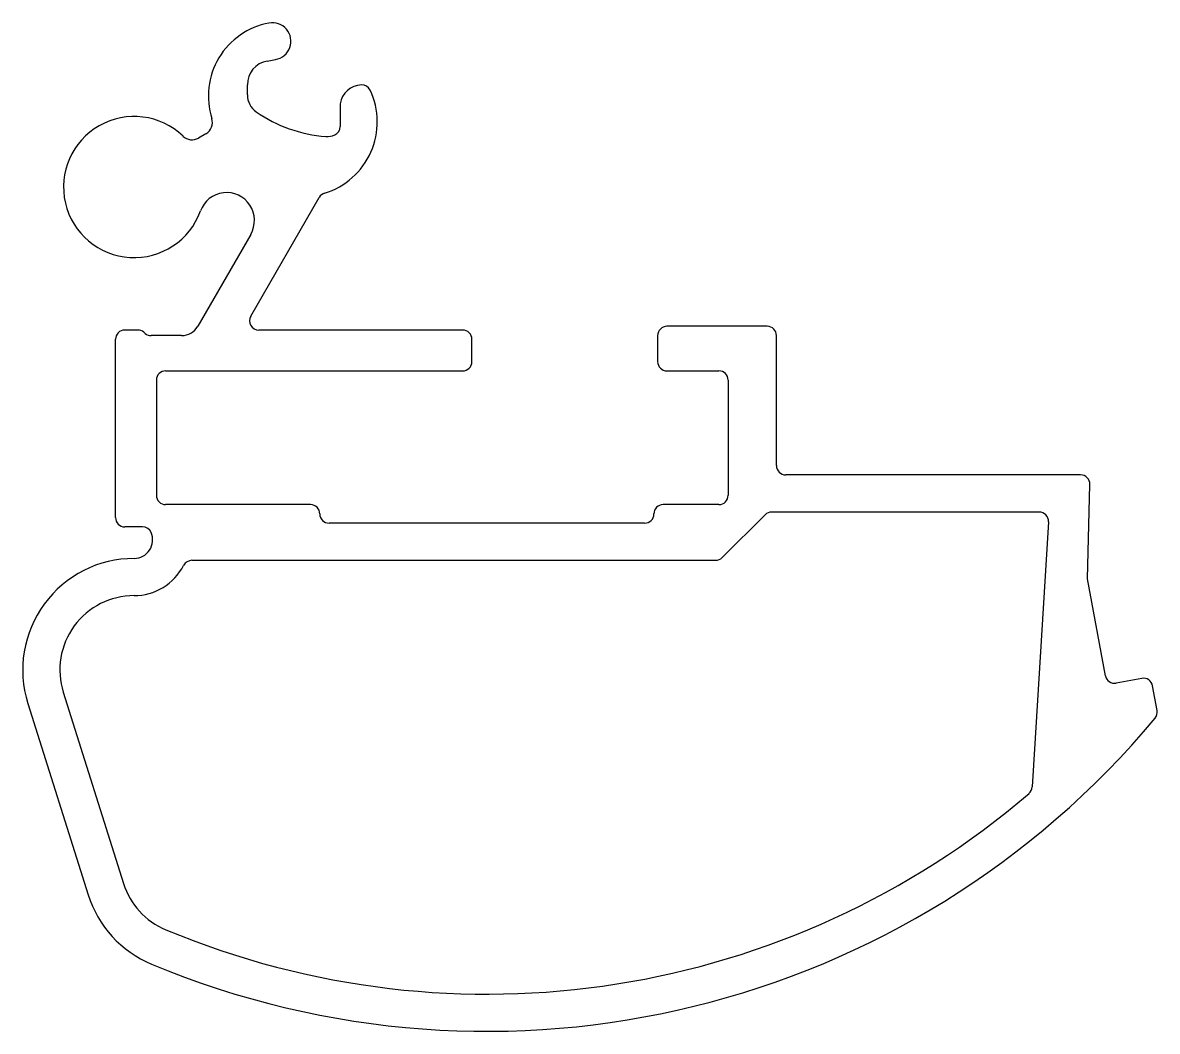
# Model space of a CAD drawing. Extents: x 347 to 377.6, y 771.6 to 798.7.
import ezdxf

# ---------------------------------------------------------------- set-up
doc = ezdxf.new("R2010")
doc.units = 0
doc.layers.get('0').update_dxf_attribs({"linetype": 'CONTINUOUS'})

msp = doc.modelspace()

# ---------------------------------------------------------------- linework, layer by layer
for p, q in [((353.621, 797.691), (353.844, 797.731)), ((353.084, 796.777), (353.084, 797.051)), ((355.584, 796.541), (355.584, 795.93)), ((351.969, 795.733), (351.768, 795.617)), ((353.176, 790.824), (355.022, 794.021)), ((353.176, 793.024), (351.747, 790.549)), ((367.084, 790.549), (364.384, 790.549)), ((350.133, 790.449), (349.784, 790.449)), ((350.333, 790.357), (350.294, 790.39)), ((351.314, 790.299), (350.494, 790.299)), ((358.884, 790.449), (353.392, 790.449)), ((364.134, 790.299), (364.134, 789.599)), ((367.334, 786.799), (367.334, 790.299)), ((349.534, 785.399), (349.534, 790.199)), ((359.134, 789.599), (359.134, 790.199)), ((350.884, 789.349), (358.884, 789.349)), ((364.384, 789.349), (365.784, 789.349)), ((350.634, 789.099), (350.634, 785.999)), ((366.034, 789.099), (366.034, 785.999)), ((375.527, 786.549), (367.584, 786.549)), ((375.71, 783.749), (375.777, 786.292)), ((354.784, 785.749), (350.884, 785.749)), ((365.784, 785.749), (364.284, 785.749)), ((367.028, 785.475), (365.875, 784.322)), ((374.41, 785.549), (367.205, 785.549)), ((350.263, 785.149), (349.784, 785.149)), ((363.784, 785.249), (355.284, 785.249)), ((374.659, 785.283), (374.223, 778.148)), ((351.59, 784.249), (365.698, 784.249)), ((376.193, 781.143), (375.71, 783.749)), ((377.173, 781.07), (376.485, 780.943)), ((377.587, 780.206), (377.464, 780.87)), ((348.126, 780.697), (349.75, 775.547)), ((347.172, 780.397), (348.796, 775.247))]:
    msp.add_line(p, q)
for centre, radius, start, end in [((354.034, 796.749), 2, 100.6097, 197.6514), ((353.757, 798.223), 0.5, 280, 100.6097), ((353.734, 797.051), 0.65, 100, 180), ((356.176, 796.449), 0.6, 91.9015, 171.1421), ((356.165, 796.799), 0.25, 25.3699, 91.9015), ((353.634, 796.777), 0.55, 180, 235.3034), ((354.584, 796.049), 2, 286.9104, 25.3699), ((350.034, 794.299), 1.9, 46.1099, 340.1461), ((351.794, 796.036), 0.35, 300, 17.6514), ((355.484, 799.449), 3.8, 235.3034, 265.6677), ((355.334, 795.93), 0.25, 294.565, 0), ((351.593, 795.92), 0.35, 226.1099, 300), ((355.234, 796.149), 0.491, 265.6677, 294.565), ((352.526, 793.399), 0.75, 330, 160.1461), ((355.238, 793.896), 0.25, 106.9104, 150), ((351.314, 790.799), 0.5, 270, 330), ((353.392, 790.699), 0.25, 150, 270), ((364.384, 790.299), 0.25, 90, 180), ((367.084, 790.299), 0.25, 0, 90), ((349.784, 790.199), 0.25, 90, 180), ((350.133, 790.199), 0.25, 50, 90), ((350.494, 790.549), 0.25, 230, 270), ((358.884, 790.199), 0.25, 0, 90), ((350.884, 789.099), 0.25, 90, 180), ((358.884, 789.599), 0.25, 270, 0), ((364.384, 789.599), 0.25, 180, 270), ((365.784, 789.099), 0.25, 0, 90), ((367.584, 786.799), 0.25, 180, 270), ((375.527, 786.299), 0.25, 358.5, 90), ((350.884, 785.999), 0.25, 180, 270), ((365.784, 785.999), 0.25, 270, 0), ((354.784, 785.499), 0.25, 0, 90), ((364.284, 785.499), 0.25, 90, 180), ((349.784, 785.399), 0.25, 180, 270), ((355.284, 785.499), 0.25, 180, 270), ((363.784, 785.499), 0.25, 270, 0), ((367.205, 785.299), 0.25, 90, 135), ((374.41, 785.299), 0.25, 356.5, 90), ((350.263, 784.899), 0.25, 23.5782, 90), ((350.034, 784.799), 0.5, 270, 23.5782), ((350.034, 781.299), 3, 90, 197.5), ((351.59, 783.999), 0.25, 90, 152.7971), ((365.698, 784.499), 0.25, 270, 315), ((350.034, 784.799), 1.5, 270, 332.7971), ((350.034, 781.299), 2, 90, 197.5), ((376.439, 781.189), 0.25, 190.5, 280.5), ((377.218, 780.825), 0.25, 10.5, 100.5), ((377.341, 780.161), 0.25, 320.1982, 10.5), ((359.534, 794.999), 23.429, 247.3231, 320.1982), ((373.973, 778.164), 0.25, 310.62, 356.5), ((359.534, 794.999), 22.429, 247.3231, 310.62), ((351.657, 776.149), 2, 197.5, 247.3231), ((351.657, 776.149), 3, 197.5, 247.3231)]:
    msp.add_arc(centre, radius, start, end)

doc.saveas('drawing.dxf')
